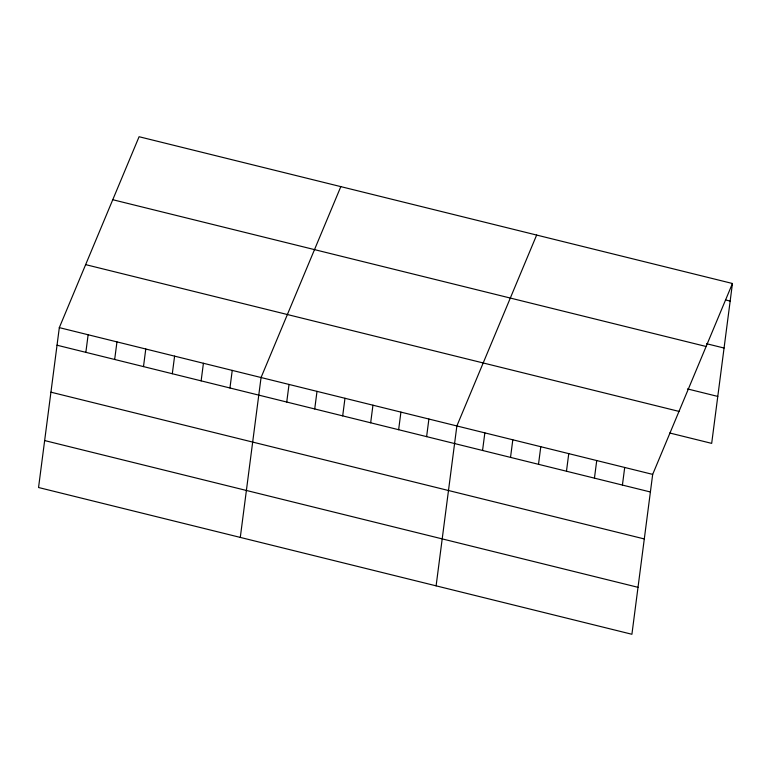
<?xml version="1.0" encoding="UTF-8"?>
<svg xmlns="http://www.w3.org/2000/svg" width="771" height="771" viewBox="0 0 771 771"><rect width="100%" height="100%" fill="white"/><g stroke="black" fill="none" stroke-linecap="round" stroke-linejoin="round"><path stroke-width="1.16" d="M59.319 327.627L38.55 487.513L631.912 634.273L652.68 474.387L732.45 283.487L139.088 136.727L59.319 327.627L652.68 474.387M85.851 352.347L88.135 334.749M114.667 359.479L116.961 341.881M143.493 366.601L145.777 349.012M172.309 373.733L174.593 356.135M201.135 380.864L203.419 363.266M229.951 387.986L232.235 370.398M240.292 537.406L261.061 377.52L340.83 186.621M286.745 402.038L289.029 384.44M314.722 408.958L317.006 391.36M342.69 415.877L344.974 398.279M370.668 422.797L372.952 405.199M398.636 429.717L400.92 412.119M426.614 436.637L428.898 419.038M436.107 585.844L456.866 425.958L536.645 235.059M482.559 450.466L484.843 432.878M510.527 457.386L512.811 439.798M538.505 464.306L540.789 446.708M566.473 471.226L568.757 453.627M594.441 478.145L596.735 460.547M622.419 485.065L624.703 467.467M732.45 283.487L711.681 443.373L669.729 433.003M725.501 299.938L730.166 301.085M706.583 343.721L724.065 348.039M112.768 199.718L706.12 346.487M687.481 388.921L717.782 396.419M85.639 264.626L679 411.396M57.035 345.215L650.387 491.985M50.934 392.179L644.296 538.939M44.651 440.559L638.012 587.319"/></g></svg>
